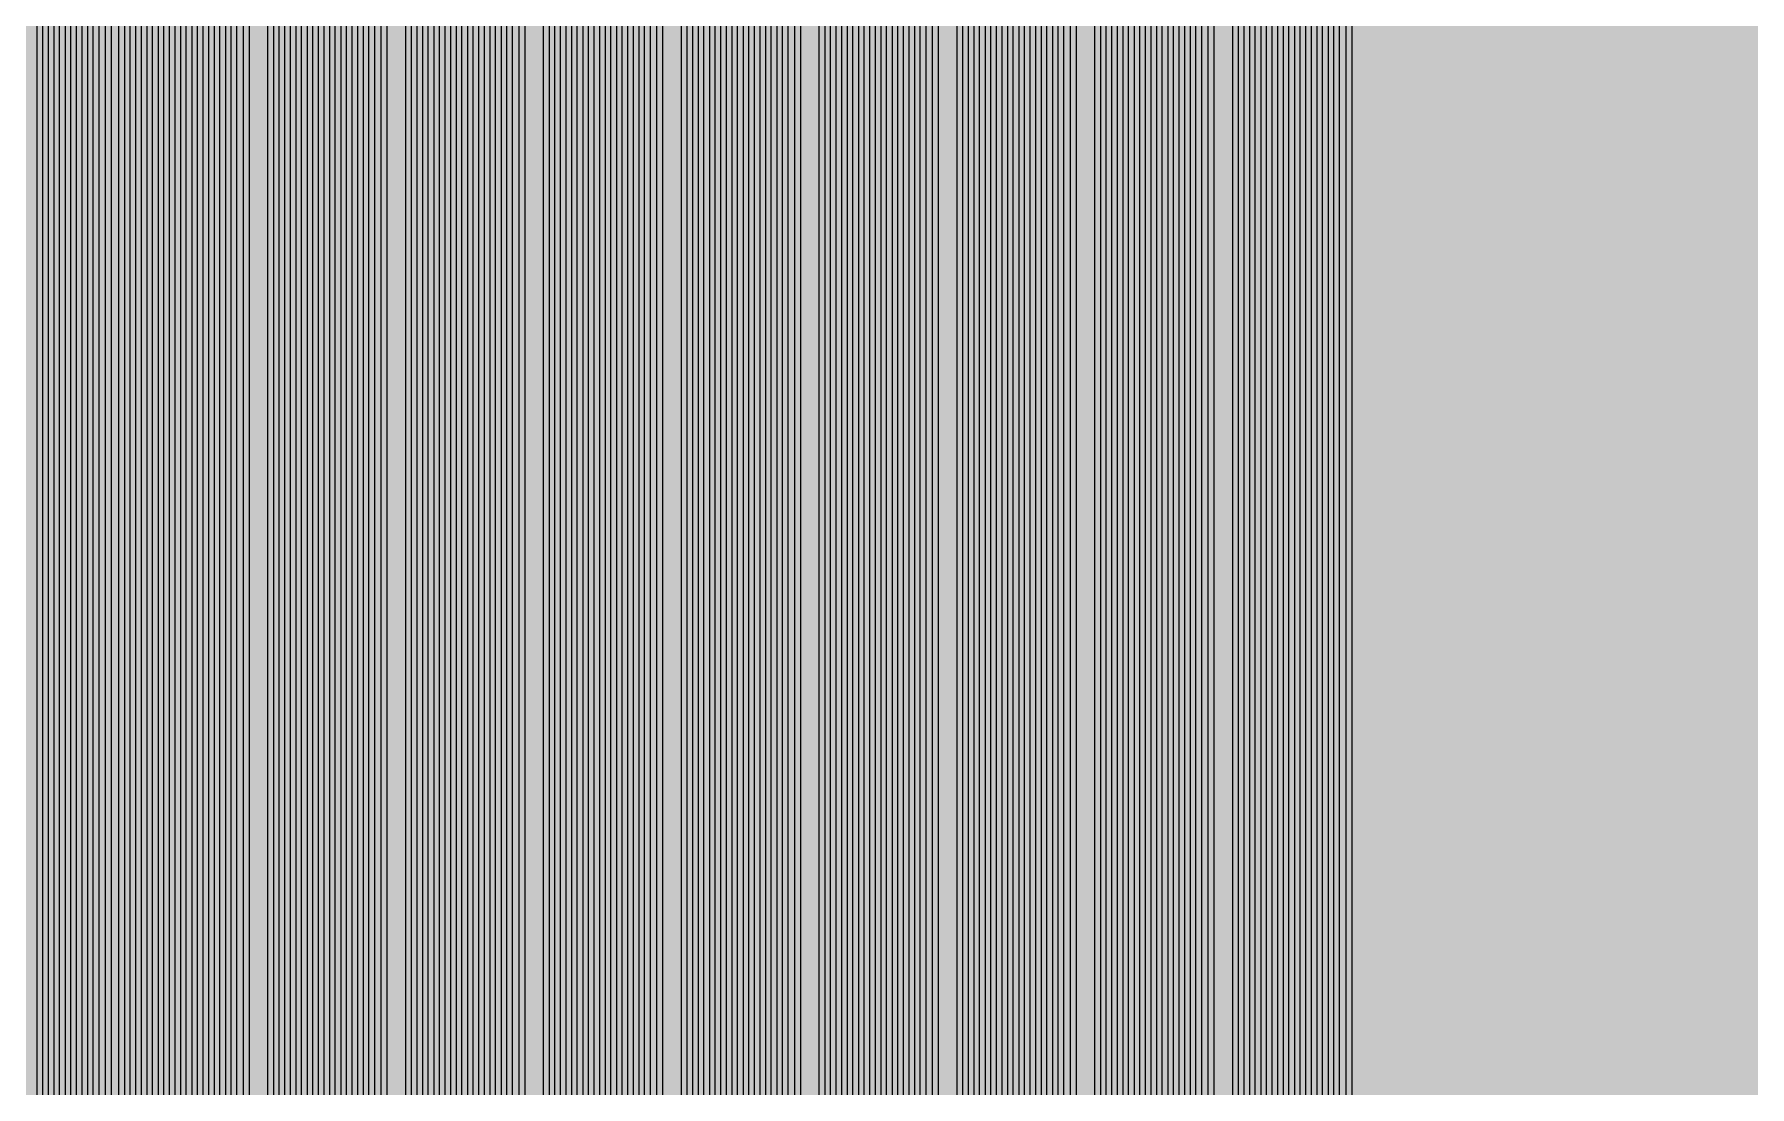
# Model space of a CAD drawing. Header units: metres. Extents: x -7220 to 10980, y -29667 to 1833.
# Drawn here: x 2948 to 4018, y -14572 to -13916 of the extents above; entities that cross this region are included whole.
import ezdxf

# ---------------------------------------------------------------- set-up
doc = ezdxf.new("R2010")
doc.units = ezdxf.units.M
doc.layers.add('Metal1', color=4, linetype='CONTINUOUS')
doc.layers.add('Polyimide', color=7, linetype='CONTINUOUS')

msp = doc.modelspace()

# ---------------------------------------------------------------- hatches: boundary and pattern name
at = {"layer": 'Polyimide'}
msp.add_hatch(color=7, dxfattribs=at).paths.add_polyline_path([(4099.4, -13861.6), (4142.6, -14152.8), (4214.2, -14438.4), (4313.4, -14715.5), (4439.2, -14981.7), (4590.6, -15234.2), (4766, -15470.7), (4963.7, -15688.8), (5181.8, -15886.5), (5418.3, -16061.9), (5670.8, -16213.3), (5936.9, -16339.1), (6214.1, -16438.3), (6499.7, -16509.9), (6790.9, -16553.1), (7085, -16567.5), (9980.4, -16567.5), (10058.8, -16571.4), (10136.4, -16582.9), (10212.6, -16601.9), (10286.5, -16628.4), (10357.5, -16662), (10424.8, -16702.3), (10487.9, -16749.1), (10546.1, -16801.8), (10598.8, -16860), (10645.6, -16923), (10685.9, -16990.4), (10719.5, -17061.4), (10745.9, -17135.3), (10765, -17211.4), (10776.5, -17289.1), (10780.4, -17367.5), (10780.4, -21957.3), (10741.6, -22012.9), (10706, -22070.6), (10673.6, -22130.1), (10644.5, -22191.4), (10618.9, -22254.2), (10596.8, -22318.2), (10578.3, -22383.5), (10563.4, -22449.6), (10552.2, -22516.5), (10544.7, -22583.8), (10541, -22651.5), (10541, -22719.3), (10544.7, -22787), (10552.2, -22854.4), (10563.4, -22921.2), (10578.3, -22987.4), (10596.8, -23052.6), (10618.9, -23116.7), (10644.5, -23179.5), (10673.6, -23240.7), (10706, -23300.3), (10741.6, -23357.9), (10780.4, -23413.5), (10780.4, -28667.5), (10776.5, -28745.9), (10765, -28823.6), (10745.9, -28899.7), (10719.5, -28973.6), (10685.9, -29044.6), (10645.6, -29112), (10598.8, -29175), (10546.1, -29233.2), (10487.9, -29285.9), (10424.8, -29332.7), (10357.5, -29373), (10286.5, -29406.6), (10212.6, -29433.1), (10136.4, -29452.1), (10058.8, -29463.6), (9980.4, -29467.5), (-6219.6, -29467.5), (-6298, -29463.6), (-6375.7, -29452.1), (-6451.9, -29433.1), (-6525.8, -29406.6), (-6596.7, -29373), (-6664.1, -29332.7), (-6727.1, -29285.9), (-6785.3, -29233.2), (-6838, -29175), (-6884.8, -29112), (-6925.2, -29044.6), (-6958.7, -28973.6), (-6985.2, -28899.7), (-7004.3, -28823.6), (-7015.8, -28745.9), (-7019.6, -28667.5), (-7019.6, -23426.3), (-6979.4, -23370.1), (-6942.3, -23311.6), (-6908.7, -23251.2), (-6878.5, -23189), (-6851.8, -23125.1), (-6828.8, -23059.9), (-6809.5, -22993.4), (-6794, -22926), (-6782.4, -22857.8), (-6774.6, -22789.1), (-6770.7, -22720), (-6770.7, -22650.8), (-6774.6, -22581.8), (-6782.4, -22513), (-6794, -22444.8), (-6809.5, -22377.4), (-6828.8, -22311), (-6851.8, -22245.7), (-6878.5, -22181.9), (-6908.7, -22119.7), (-6942.3, -22059.2), (-6979.4, -22000.8), (-7019.6, -21944.5), (-7019.6, -17367.5), (-7015.8, -17289.1), (-7004.3, -17211.4), (-6985.2, -17135.3), (-6958.7, -17061.4), (-6925.2, -16990.4), (-6884.8, -16923), (-6838, -16860), (-6785.3, -16801.8), (-6727.1, -16749.1), (-6664.1, -16702.3), (-6596.7, -16662), (-6525.8, -16628.4), (-6451.9, -16601.9), (-6375.7, -16582.9), (-6298, -16571.4), (-6219.6, -16567.5), (-3314, -16567.5), (-3019.9, -16553.1), (-2728.7, -16509.9), (-2443.1, -16438.3), (-2165.9, -16339.1), (-1899.8, -16213.3), (-1647.3, -16061.9), (-1410.8, -15886.5), (-1192.7, -15688.8), (-995, -15470.7), (-819.6, -15234.2), (-668.2, -14981.7), (-542.4, -14715.5), (-443.2, -14438.4), (-371.6, -14152.8), (-328.4, -13861.6), (-314, -13567.5), (-314, -13373.5), (-317.5, -13328.1), (-327.7, -13283.8), (-344.6, -13241.5), (-367.6, -13202.3), (-396.4, -13167), (-430.1, -13136.5), (-468, -13111.4), (-509.3, -13092.3), (-509.3, -13092.3), (-578.2, -13061.3), (-642.2, -13021.2), (-700.3, -12973), (-751.3, -12917.3), (-794.4, -12855.3), (-828.7, -12788.1), (-853.7, -12716.8), (-868.9, -12642.8), (-874, -12567.5), (-868.9, -12492.2), (-853.7, -12418.2), (-828.7, -12346.9), (-794.4, -12279.7), (-751.3, -12217.7), (-700.3, -12162), (-642.2, -12113.8), (-578.2, -12073.7), (-509.3, -12042.7), (-509.3, -12042.7), (-468, -12023.6), (-430.1, -11998.5), (-396.4, -11968), (-367.6, -11932.7), (-344.6, -11893.5), (-327.7, -11851.2), (-317.5, -11806.9), (-314, -11761.5), (-314, -11074.3), (-317.5, -11028.9), (-327.7, -10984.6), (-344.6, -10942.4), (-367.6, -10903.1), (-396.4, -10867.8), (-430.1, -10837.3), (-468, -10812.2), (-509.3, -10793.2), (-509.3, -10793.2), (-578.2, -10762.1), (-642.2, -10722.1), (-700.3, -10673.8), (-751.3, -10618.1), (-794.4, -10556.1), (-828.7, -10488.9), (-853.7, -10417.6), (-868.9, -10343.7), (-874, -10268.3), (-868.9, -10193), (-853.7, -10119), (-828.7, -10047.8), (-794.4, -9980.5), (-751.3, -9918.5), (-700.3, -9862.9), (-642.2, -9814.6), (-578.2, -9774.6), (-509.3, -9743.5), (-509.3, -9743.5), (-468, -9724.5), (-430.1, -9699.4), (-396.4, -9668.8), (-367.6, -9633.5), (-344.6, -9594.3), (-327.7, -9552), (-317.5, -9507.7), (-314, -9462.4), (-314, -8775.1), (-317.5, -8729.8), (-327.7, -8685.5), (-344.6, -8643.2), (-367.6, -8604), (-396.4, -8568.7), (-430.1, -8538.1), (-468, -8513), (-509.3, -8494), (-509.3, -8494), (-578.2, -8462.9), (-642.2, -8422.9), (-700.3, -8374.6), (-751.3, -8319), (-794.4, -8257), (-828.7, -8189.7), (-853.7, -8118.5), (-868.9, -8044.5), (-874, -7969.2), (-868.9, -7893.8), (-853.7, -7819.9), (-828.7, -7748.6), (-794.4, -7681.4), (-751.3, -7619.4), (-700.3, -7563.7), (-642.2, -7515.4), (-578.2, -7475.4), (-509.3, -7444.3), (-509.3, -7444.3), (-468, -7425.3), (-430.1, -7400.2), (-396.4, -7369.7), (-367.6, -7334.4), (-344.6, -7295.1), (-327.7, -7252.9), (-317.5, -7208.6), (-314, -7163.2), (-314, -6476), (-317.5, -6430.6), (-327.7, -6386.3), (-344.6, -6344), (-367.6, -6304.8), (-396.4, -6269.5), (-430.1, -6239), (-468, -6213.9), (-509.3, -6194.8), (-509.3, -6194.8), (-578.2, -6163.8), (-642.2, -6123.7), (-700.3, -6075.5), (-751.3, -6019.8), (-794.4, -5957.8), (-828.7, -5890.6), (-853.7, -5819.3), (-868.9, -5745.3), (-874, -5670), (-868.9, -5594.7), (-853.7, -5520.7), (-828.7, -5449.4), (-794.4, -5382.2), (-751.3, -5320.2), (-700.3, -5264.5), (-642.2, -5216.3), (-578.2, -5176.2), (-509.3, -5145.2), (-509.3, -5145.2), (-468, -5126.1), (-430.1, -5101), (-396.4, -5070.5), (-367.6, -5035.2), (-344.6, -4996), (-327.7, -4953.7), (-317.5, -4909.4), (-314, -4864), (-314, 380), (-314, 1532.5), (-269, 1532.5), (-268.8, 1525.6), (-268.1, 1518.8), (-267, 1512), (-265.4, 1505.3), (-263.4, 1498.7), (-261, 1492.3), (-258.2, 1486.1), (-254.9, 1480), (-251.3, 1474.2), (-247.3, 1468.6), (-242.9, 1463.3), (-238.2, 1458.3), (-233.2, 1453.6), (-227.9, 1449.2), (-222.3, 1445.2), (-216.5, 1441.6), (-210.4, 1438.3), (-204.2, 1435.5), (-197.8, 1433.1), (-191.2, 1431.1), (-184.5, 1429.5), (-177.7, 1428.4), (-170.9, 1427.7), (-164, 1427.5), (-157.1, 1427.7), (-150.3, 1428.4), (-143.5, 1429.5), (-136.8, 1431.1), (-130.2, 1433.1), (-123.8, 1435.5), (-117.6, 1438.3), (-111.5, 1441.6), (-105.7, 1445.2), (-100.1, 1449.2), (-94.8, 1453.6), (-89.8, 1458.3), (-85.1, 1463.3), (-80.7, 1468.6), (-76.7, 1474.2), (-73.1, 1480), (-69.8, 1486.1), (-67, 1492.3), (-64.6, 1498.7), (-62.6, 1505.3), (-61, 1512), (-59.9, 1518.8), (-59.2, 1525.6), (-59, 1532.5), (1786, 1532.5), (3835, 1532.5), (3835.2, 1539), (3835.9, 1545.6), (3836.9, 1552), (3838.4, 1558.4), (3840.3, 1564.6), (3842.6, 1570.8), (3845.3, 1576.7), (3848.4, 1582.5), (3851.9, 1588.1), (3855.7, 1593.4), (3859.8, 1598.4), (3864.3, 1603.2), (3869.1, 1607.7), (3874.1, 1611.8), (3879.4, 1615.6), (3885, 1619.1), (3890.8, 1622.2), (3896.7, 1624.9), (3902.9, 1627.2), (3909.1, 1629.1), (3915.5, 1630.6), (3921.9, 1631.6), (3928.5, 1632.3), (3935, 1632.5), (3941.5, 1632.3), (3948.1, 1631.6), (3954.5, 1630.6), (3960.9, 1629.1), (3967.1, 1627.2), (3973.3, 1624.9), (3979.2, 1622.2), (3985, 1619.1), (3990.6, 1615.6), (3995.9, 1611.8), (4000.9, 1607.7), (4005.7, 1603.2), (4010.2, 1598.4), (4014.3, 1593.4), (4018.1, 1588.1), (4021.6, 1582.5), (4024.7, 1576.7), (4027.4, 1570.8), (4029.7, 1564.6), (4031.6, 1558.4), (4033.1, 1552), (4034.1, 1545.6), (4034.8, 1539), (4035, 1532.5), (4085, 1532.5), (4085, 380), (4085, 330), (4085, -4864), (4088.5, -4909.4), (4098.7, -4953.7), (4115.6, -4996), (4138.6, -5035.2), (4167.4, -5070.5), (4201.1, -5101), (4239, -5126.1), (4280.3, -5145.2), (4280.3, -5145.2), (4349.2, -5176.2), (4413.2, -5216.3), (4471.3, -5264.5), (4522.3, -5320.2), (4565.4, -5382.2), (4599.7, -5449.4), (4624.7, -5520.7), (4639.9, -5594.7), (4645, -5670), (4639.9, -5745.3), (4624.7, -5819.3), (4599.7, -5890.6), (4565.4, -5957.8), (4522.3, -6019.8), (4471.3, -6075.5), (4413.2, -6123.7), (4349.2, -6163.8), (4280.3, -6194.8), (4239, -6213.9), (4201.1, -6239), (4167.4, -6269.5), (4138.6, -6304.8), (4115.6, -6344), (4098.7, -6386.3), (4088.5, -6430.6), (4085, -6476), (4085, -13567.5), (4099.4, -13861.6)])

# ---------------------------------------------------------------- linework, layer by layer
at = {"layer": 'Metal1'}
for points in [[(2949.8, -14592.9), (2949.8, -14570), (2949.8, 430)], [(2953.2, 430), (2953.2, -14570), (2953.2, -14592.9)], [(2956.8, -14592.9), (2956.8, -14570), (2956.8, 430)], [(2960.2, 430), (2960.2, -14570), (2960.2, -14592.9)], [(2963.8, -14592.9), (2963.8, -14570), (2963.8, 430)], [(2967.2, 430), (2967.2, -14570), (2967.2, -14592.9)], [(2970.8, -14592.9), (2970.8, -14570), (2970.8, 430)], [(2974.2, 430), (2974.2, -14570), (2974.2, -14592.9)], [(2977.8, -14592.9), (2977.8, -14570), (2977.8, 430)], [(2981.2, 430), (2981.2, -14570), (2981.2, -14592.9)], [(2984.8, -14592.9), (2984.8, -14570), (2984.8, 430)], [(2988.2, 430), (2988.2, -14570), (2988.2, -14592.9)], [(2992.5, -14592.9), (2992.5, -14570), (2992.5, 430)], [(2996, 430), (2996, -14570), (2996, -14592.9)], [(3000.8, -14592.9), (3000.8, -14570), (3000.8, 430)], [(3004.2, 430), (3004.2, -14570), (3004.2, -14592.9)], [(3007.8, -14592.9), (3007.8, -14570), (3007.8, 430)], [(3011.2, 430), (3011.2, -14570), (3011.2, -14592.9)], [(3014.8, -14592.9), (3014.8, -14570), (3014.8, 430)], [(3018.2, 430), (3018.2, -14570), (3018.2, -14592.9)], [(3021.8, -14592.9), (3021.8, -14570), (3021.8, 430)], [(3025.2, 430), (3025.2, -14570), (3025.2, -14592.9)], [(3028.8, -14592.9), (3028.8, -14570), (3028.8, 430)], [(3032.2, 430), (3032.2, -14570), (3032.2, -14592.9)], [(3035.8, -14592.9), (3035.8, -14570), (3035.8, 430)], [(3039.2, 430), (3039.2, -14570), (3039.2, -14592.9)], [(3042.8, -14592.9), (3042.8, -14570), (3042.8, 430)], [(3046.2, 430), (3046.2, -14570), (3046.2, -14592.9)], [(3049.8, -14592.9), (3049.8, -14570), (3049.8, 430)], [(3053.2, 430), (3053.2, -14570), (3053.2, -14592.9)], [(3056.8, -14592.9), (3056.8, -14570), (3056.8, 430)], [(3060.2, 430), (3060.2, -14570), (3060.2, -14592.9)], [(3063.8, -14592.9), (3063.8, -14570), (3063.8, 430)], [(3067.2, 430), (3067.2, -14570), (3067.2, -14592.9)], [(3070.8, -14592.9), (3070.8, -14570), (3070.8, 430)], [(3074.2, 430), (3074.2, -14570), (3074.2, -14592.9)], [(3078.5, -14592.9), (3078.5, -14570), (3078.5, 430)], [(3082, 430), (3082, -14570), (3082, -14592.9)], [(3093.8, -14592.9), (3093.8, -14570), (3093.8, 430)], [(3097.2, 430), (3097.2, -14570), (3097.2, -14592.9)], [(3100.8, -14592.9), (3100.8, -14570), (3100.8, 430)], [(3104.2, 430), (3104.2, -14570), (3104.2, -14592.9)], [(3107.8, -14592.9), (3107.8, -14570), (3107.8, 430)], [(3111.2, 430), (3111.2, -14570), (3111.2, -14592.9)], [(3114.8, -14592.9), (3114.8, -14570), (3114.8, 430)], [(3118.2, 430), (3118.2, -14570), (3118.2, -14592.9)], [(3121.8, -14592.9), (3121.8, -14570), (3121.8, 430)], [(3125.2, 430), (3125.2, -14570), (3125.2, -14592.9)], [(3128.8, -14592.9), (3128.8, -14570), (3128.8, 430)], [(3132.2, 430), (3132.2, -14570), (3132.2, -14592.9)], [(3135.8, -14592.9), (3135.8, -14570), (3135.8, 430)], [(3139.2, 430), (3139.2, -14570), (3139.2, -14592.9)], [(3142.8, -14592.9), (3142.8, -14570), (3142.8, 430)], [(3146.2, 430), (3146.2, -14570), (3146.2, -14592.9)], [(3149.8, -14592.9), (3149.8, -14570), (3149.8, 430)], [(3153.2, 430), (3153.2, -14570), (3153.2, -14592.9)], [(3156.8, -14592.9), (3156.8, -14570), (3156.8, 430)], [(3160.2, 430), (3160.2, -14570), (3160.2, -14592.9)], [(3164.5, -14592.9), (3164.5, -14570), (3164.5, 430)], [(3168, 430), (3168, -14570), (3168, -14592.9)], [(3179.8, -14592.9), (3179.8, -14570), (3179.8, 430)], [(3183.2, 430), (3183.2, -14570), (3183.2, -14592.9)], [(3186.8, -14592.9), (3186.8, -14570), (3186.8, 430)], [(3190.2, 430), (3190.2, -14570), (3190.2, -14592.9)], [(3193.8, -14592.9), (3193.8, -14570), (3193.8, 430)], [(3197.2, 430), (3197.2, -14570), (3197.2, -14592.9)], [(3200.8, -14592.9), (3200.8, -14570), (3200.8, 430)], [(3204.2, 430), (3204.2, -14570), (3204.2, -14592.9)], [(3207.8, -14592.9), (3207.8, -14570), (3207.8, 430)], [(3211.2, 430), (3211.2, -14570), (3211.2, -14592.9)], [(3214.8, -14592.9), (3214.8, -14570), (3214.8, 430)], [(3218.2, 430), (3218.2, -14570), (3218.2, -14592.9)], [(3221.8, -14592.9), (3221.8, -14570), (3221.8, 430)], [(3225.2, 430), (3225.2, -14570), (3225.2, -14592.9)], [(3228.8, -14592.9), (3228.8, -14570), (3228.8, 430)], [(3232.2, 430), (3232.2, -14570), (3232.2, -14592.9)], [(3235.8, -14592.9), (3235.8, -14570), (3235.8, 430)], [(3239.2, 430), (3239.2, -14570), (3239.2, -14592.9)], [(3242.8, -14592.9), (3242.8, -14570), (3242.8, 430)], [(3246.2, 430), (3246.2, -14570), (3246.2, -14592.9)], [(3250.5, -14592.9), (3250.5, -14570), (3250.5, 430)], [(3254, 430), (3254, -14570), (3254, -14592.9)], [(3265.8, -14592.9), (3265.8, -14570), (3265.8, 430)], [(3269.2, 430), (3269.2, -14570), (3269.2, -14592.9)], [(3272.8, -14592.9), (3272.8, -14570), (3272.8, 430)], [(3276.2, 430), (3276.2, -14570), (3276.2, -14592.9)], [(3279.8, -14592.9), (3279.8, -14570), (3279.8, 430)], [(3283.2, 430), (3283.2, -14570), (3283.2, -14592.9)], [(3286.8, -14592.9), (3286.8, -14570), (3286.8, 430)], [(3290.2, 430), (3290.2, -14570), (3290.2, -14592.9)], [(3293.8, -14592.9), (3293.8, -14570), (3293.8, 430)], [(3297.2, 430), (3297.2, -14570), (3297.2, -14592.9)], [(3300.8, -14592.9), (3300.8, -14570), (3300.8, 430)], [(3304.2, 430), (3304.2, -14570), (3304.2, -14592.9)], [(3307.8, -14592.9), (3307.8, -14570), (3307.8, 430)], [(3311.2, 430), (3311.2, -14570), (3311.2, -14592.9)], [(3314.8, -14592.9), (3314.8, -14570), (3314.8, 430)], [(3318.2, 430), (3318.2, -14570), (3318.2, -14592.9)], [(3321.8, -14592.9), (3321.8, -14570), (3321.8, 430)], [(3325.2, 430), (3325.2, -14570), (3325.2, -14592.9)], [(3328.8, -14592.9), (3328.8, -14570), (3328.8, 430)], [(3332.2, 430), (3332.2, -14570), (3332.2, -14592.9)], [(3336.5, -14592.9), (3336.5, -14570), (3336.5, 430)], [(3340, 430), (3340, -14570), (3340, -14592.9)], [(3351.8, -14592.9), (3351.8, -14570), (3351.8, 430)], [(3355.2, 430), (3355.2, -14570), (3355.2, -14592.9)], [(3358.8, -14592.9), (3358.8, -14570), (3358.8, 430)], [(3362.2, 430), (3362.2, -14570), (3362.2, -14592.9)], [(3365.8, -14592.9), (3365.8, -14570), (3365.8, 430)], [(3369.2, 430), (3369.2, -14570), (3369.2, -14592.9)], [(3372.8, -14592.9), (3372.8, -14570), (3372.8, 430)], [(3376.2, 430), (3376.2, -14570), (3376.2, -14592.9)], [(3379.8, -14592.9), (3379.8, -14570), (3379.8, 430)], [(3383.2, 430), (3383.2, -14570), (3383.2, -14592.9)], [(3386.8, -14592.9), (3386.8, -14570), (3386.8, 430)], [(3390.2, 430), (3390.2, -14570), (3390.2, -14592.9)], [(3393.8, -14592.9), (3393.8, -14570), (3393.8, 430)], [(3397.2, 430), (3397.2, -14570), (3397.2, -14592.9)], [(3400.8, -14592.9), (3400.8, -14570), (3400.8, 430)], [(3404.2, 430), (3404.2, -14570), (3404.2, -14592.9)], [(3407.8, -14592.9), (3407.8, -14570), (3407.8, 430)], [(3411.2, 430), (3411.2, -14570), (3411.2, -14592.9)], [(3414.8, -14592.9), (3414.8, -14570), (3414.8, 430)], [(3418.2, 430), (3418.2, -14570), (3418.2, -14592.9)], [(3422.5, -14592.9), (3422.5, -14570), (3422.5, 430)], [(3426, 430), (3426, -14570), (3426, -14592.9)], [(3437.8, -14592.9), (3437.8, -14570), (3437.8, 430)], [(3441.2, 430), (3441.2, -14570), (3441.2, -14592.9)], [(3444.8, -14592.9), (3444.8, -14570), (3444.8, 430)], [(3448.2, 430), (3448.2, -14570), (3448.2, -14592.9)], [(3451.8, -14592.9), (3451.8, -14570), (3451.8, 430)], [(3455.2, 430), (3455.2, -14570), (3455.2, -14592.9)], [(3458.8, -14592.9), (3458.8, -14570), (3458.8, 430)], [(3462.2, 430), (3462.2, -14570), (3462.2, -14592.9)], [(3465.8, -14592.9), (3465.8, -14570), (3465.8, 430)], [(3469.2, 430), (3469.2, -14570), (3469.2, -14592.9)], [(3472.8, -14592.9), (3472.8, -14570), (3472.8, 430)], [(3476.2, 430), (3476.2, -14570), (3476.2, -14592.9)], [(3479.8, -14592.9), (3479.8, -14570), (3479.8, 430)], [(3483.2, 430), (3483.2, -14570), (3483.2, -14592.9)], [(3486.8, -14592.9), (3486.8, -14570), (3486.8, 430)], [(3490.2, 430), (3490.2, -14570), (3490.2, -14592.9)], [(3493.8, -14592.9), (3493.8, -14570), (3493.8, 430)], [(3497.2, 430), (3497.2, -14570), (3497.2, -14592.9)], [(3500.8, -14592.9), (3500.8, -14570), (3500.8, 430)], [(3504.2, 430), (3504.2, -14570), (3504.2, -14592.9)], [(3508.5, -14592.9), (3508.5, -14570), (3508.5, 430)], [(3512, 430), (3512, -14570), (3512, -14592.9)], [(3523.8, -14592.9), (3523.8, -14570), (3523.8, 430)], [(3527.2, 430), (3527.2, -14570), (3527.2, -14592.9)], [(3530.8, -14592.9), (3530.8, -14570), (3530.8, 430)], [(3534.2, 430), (3534.2, -14570), (3534.2, -14592.9)], [(3537.8, -14592.9), (3537.8, -14570), (3537.8, 430)], [(3541.2, 430), (3541.2, -14570), (3541.2, -14592.9)], [(3544.8, -14592.9), (3544.8, -14570), (3544.8, 430)], [(3548.2, 430), (3548.2, -14570), (3548.2, -14592.9)], [(3551.8, -14592.9), (3551.8, -14570), (3551.8, 430)], [(3555.2, 430), (3555.2, -14570), (3555.2, -14592.9)], [(3558.8, -14592.9), (3558.8, -14570), (3558.8, 430)], [(3562.2, 430), (3562.2, -14570), (3562.2, -14592.9)], [(3565.8, -14592.9), (3565.8, -14570), (3565.8, 430)], [(3569.2, 430), (3569.2, -14570), (3569.2, -14592.9)], [(3572.8, -14592.9), (3572.8, -14570), (3572.8, 430)], [(3576.2, 430), (3576.2, -14570), (3576.2, -14592.9)], [(3579.8, -14592.9), (3579.8, -14570), (3579.8, 430)], [(3583.2, 430), (3583.2, -14570), (3583.2, -14592.9)], [(3586.8, -14592.9), (3586.8, -14570), (3586.8, 430)], [(3590.2, 430), (3590.2, -14570), (3590.2, -14592.9)], [(3594.5, -14592.9), (3594.5, -14570), (3594.5, 430)], [(3598, 430), (3598, -14570), (3598, -14592.9)], [(3609.8, -14592.9), (3609.8, -14570), (3609.8, 430)], [(3613.2, 430), (3613.2, -14570), (3613.2, -14592.9)], [(3616.8, -14592.9), (3616.8, -14570), (3616.8, 430)], [(3620.2, 430), (3620.2, -14570), (3620.2, -14592.9)], [(3623.8, -14592.9), (3623.8, -14570), (3623.8, 430)], [(3627.2, 430), (3627.2, -14570), (3627.2, -14592.9)], [(3630.8, -14592.9), (3630.8, -14570), (3630.8, 430)], [(3634.2, 430), (3634.2, -14570), (3634.2, -14592.9)], [(3637.8, -14592.9), (3637.8, -14570), (3637.8, 430)], [(3641.2, 430), (3641.2, -14570), (3641.2, -14592.9)], [(3644.8, -14592.9), (3644.8, -14570), (3644.8, 430)], [(3648.2, 430), (3648.2, -14570), (3648.2, -14592.9)], [(3651.8, -14592.9), (3651.8, -14570), (3651.8, 430)], [(3655.2, 430), (3655.2, -14570), (3655.2, -14592.9)], [(3658.8, -14592.9), (3658.8, -14570), (3658.8, 430)], [(3662.2, 430), (3662.2, -14570), (3662.2, -14592.9)], [(3665.8, -14592.9), (3665.8, -14570), (3665.8, 430)], [(3669.2, 430), (3669.2, -14570), (3669.2, -14592.9)], [(3672.8, -14592.9), (3672.8, -14570), (3672.8, 430)], [(3676.2, 430), (3676.2, -14570), (3676.2, -14592.9)], [(3680.5, -14592.9), (3680.5, -14570), (3680.5, 430)], [(3684, 430), (3684, -14570), (3684, -14592.9)], [(3695.8, -14592.9), (3695.8, -14570), (3695.8, 430)], [(3699.2, 430), (3699.2, -14570), (3699.2, -14592.9)], [(3702.8, -14592.9), (3702.8, -14570), (3702.8, 430)], [(3706.2, 430), (3706.2, -14570), (3706.2, -14592.9)], [(3709.8, -14592.9), (3709.8, -14570), (3709.8, 430)], [(3713.2, 430), (3713.2, -14570), (3713.2, -14592.9)], [(3716.8, -14592.9), (3716.8, -14570), (3716.8, 430)], [(3720.2, 430), (3720.2, -14570), (3720.2, -14592.9)], [(3723.8, -14592.9), (3723.8, -14570), (3723.8, 430)], [(3727.2, 430), (3727.2, -14570), (3727.2, -14592.9)], [(3730.8, -14592.9), (3730.8, -14570), (3730.8, 430)], [(3734.2, 430), (3734.2, -14570), (3734.2, -14592.9)], [(3737.8, -14592.9), (3737.8, -14570), (3737.8, 430)], [(3741.2, 430), (3741.2, -14570), (3741.2, -14592.9)], [(3744.8, -14592.9), (3744.8, -14570), (3744.8, 430)], [(3748.2, 430), (3748.2, -14570), (3748.2, -14592.9)], [(3751.8, -14592.9), (3751.8, -14570), (3751.8, 430)], [(3755.2, 430), (3755.2, -14570), (3755.2, -14592.9)], [(3758.8, -14592.9), (3758.8, -14570), (3758.8, 430)], [(3762.2, 430), (3762.2, -14570), (3762.2, -14592.9)], [(3766.5, -14592.9), (3766.5, -14570), (3766.5, 430)], [(3770, 430), (3770, -14570), (3770, -14592.9)]]:
    msp.add_lwpolyline(points, dxfattribs=at)

doc.saveas('drawing.dxf')
